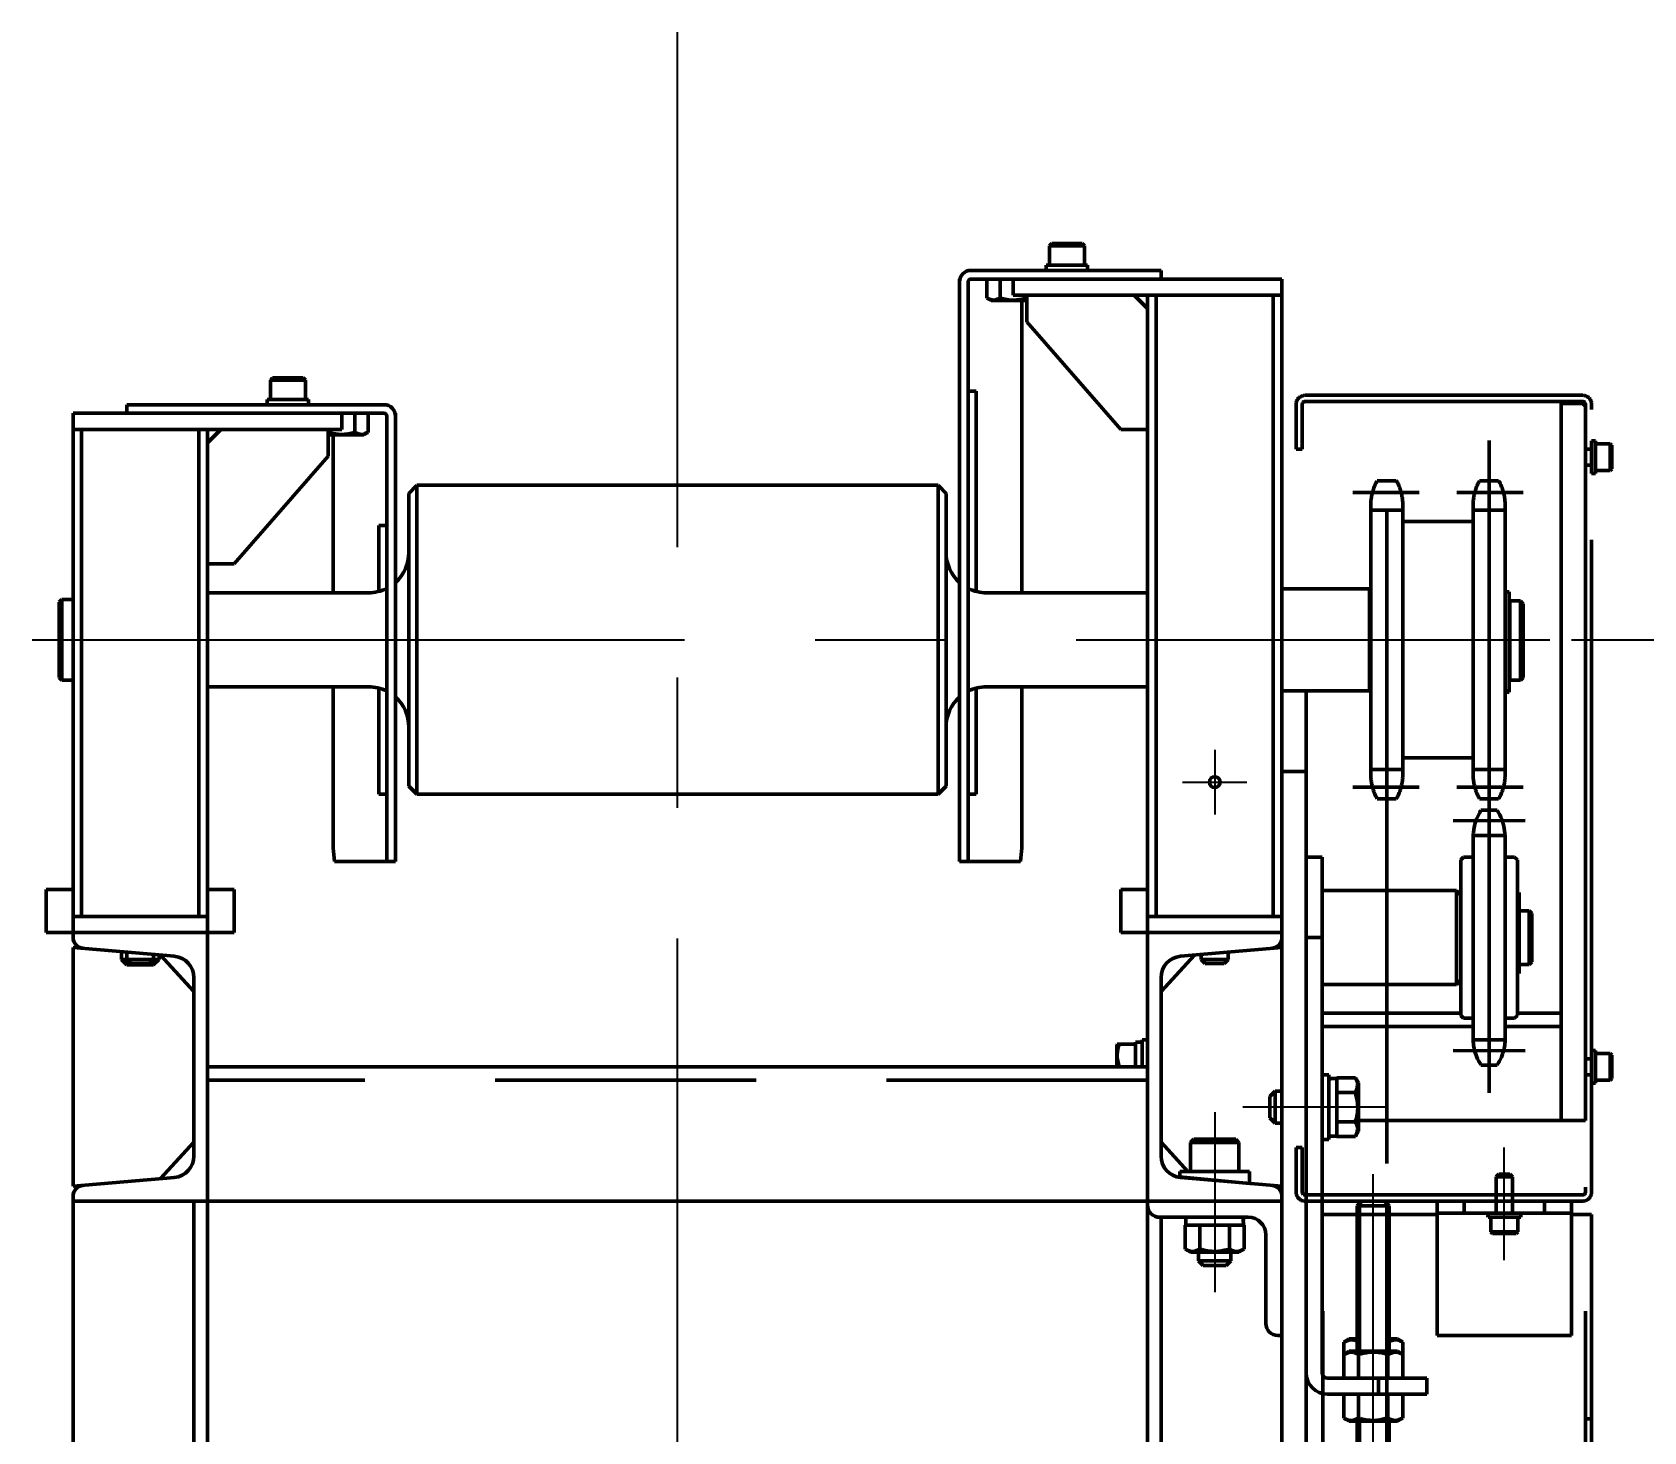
# Model space of a CAD drawing. Header units: millimetres. Extents: x -993 to 13147, y -7260 to 4342.
# Drawn here: x 2562 to 3161, y -6122 to -5601 of the extents above; entities that cross this region are included whole.
import ezdxf

# ---------------------------------------------------------------- set-up
doc = ezdxf.new("R2010")
doc.units = ezdxf.units.MM
doc.header["$LTSCALE"] = 7.649257
for name, pattern in [('CENTER', [50.8, 31.75, -6.35, 6.35, -6.35]), ('DASHED', [19.05, 12.7, -6.35]), ('PHANTOM', [63.5, 31.75, -6.35, 6.35, -6.35, 6.35, -6.35])]:
    doc.linetypes.add(name, pattern=pattern)
for name, color, linetype in [('NoLayerName_001', 7, 'Continuous'), ('NoLayerName_002', 7, 'Continuous'), ('NoLayerName_003', 7, 'Continuous')]:
    doc.layers.add(name, color=color, linetype=linetype)
doc.styles.get("Standard").update_dxf_attribs({"font": 'txt', "bigfont": 'extfont2'})
doc.dimstyles.get("Standard").update_dxf_attribs({"dimtxt": 2.5, "dimasz": 2.5, "dimexe": 1.25, "dimexo": 0.625, "dimtad": 1, "dimzin": 0, "dimdsep": 46, "dimtxsty": 'Standard', "dimcen": 2.5, "dimadec": 0, "dimazin": 0, "dimtfac": 0.75, "dimtmove": 0, "dimatfit": 3, "dimfxl": 1, "dimarcsym": 0})

# ---------------------------------------------------------------- blocks, each defined once
blk = doc.blocks.new('_OPEN30')
at = {"color": 0, "linetype": 'ByBlock', "lineweight": -2}
for p, q in [((-1, 0.267949), (0, 0)), ((0, 0), (-1, -0.267949)), ((0, 0), (-1, 0))]:
    blk.add_line(p, q, dxfattribs=at)
blk = doc.blocks.new('*D1582')
at = {"layer": 'Defpoints', "color": 0}
for p in [(3126.55, -5827.3), (3097.75, -6342.3), (3608.35, -6342.3)]:
    blk.add_point(p, dxfattribs=at)
at = {"layer": 'NoLayerName_001', "color": 0, "linetype": 'Continuous', "lineweight": 25}
for p, q in [((3134.55, -5827.3), (3616.35, -5827.3)), ((3608.35, -5851.3), (3608.35, -6318.3)), ((3105.75, -6342.3), (3616.35, -6342.3))]:
    blk.add_line(p, q, dxfattribs=at)
at = {"layer": 'NoLayerName_001', "color": 0, "lineweight": 25, "xscale": 24, "yscale": 24, "zscale": 24}
for p, rotation in [((3608.35, -5827.3), 90), ((3608.35, -6342.3), 270)]:
    blk.add_blockref('_OPEN30', p, dxfattribs=dict(at, rotation=rotation))
at = {"layer": 'NoLayerName_001', "color": 2, "lineweight": 50, "insert": (3576.35, -6084.8), "char_height": 48, "attachment_point": 5, "rotation": 90}
blk.add_mtext('\\W0.8000;\\T0.8750;515', dxfattribs=at)
blk = doc.blocks.new('*D1583')
at = {"layer": 'Defpoints', "color": 0}
for p in [(3126.55, -5827.3), (3235.52, -6869.8), (3707.85, -6869.8)]:
    blk.add_point(p, dxfattribs=at)
at = {"layer": 'NoLayerName_001', "color": 0, "linetype": 'Continuous', "lineweight": 25}
for p, q in [((3134.55, -5827.3), (3715.85, -5827.3)), ((3707.85, -5851.3), (3707.85, -6845.8)), ((3243.52, -6869.8), (3715.85, -6869.8))]:
    blk.add_line(p, q, dxfattribs=at)
at = {"layer": 'NoLayerName_001', "color": 0, "lineweight": 25, "xscale": 24, "yscale": 24, "zscale": 24}
for p, rotation in [((3707.85, -5827.3), 90), ((3707.85, -6869.8), 270)]:
    blk.add_blockref('_OPEN30', p, dxfattribs=dict(at, rotation=rotation))
at = {"layer": 'NoLayerName_001', "color": 2, "lineweight": 50, "insert": (3675.85, -6348.55), "char_height": 48, "attachment_point": 5, "rotation": 90}
blk.add_mtext('\\W0.8000;\\T0.8750;1042.5', dxfattribs=at)
blk = doc.blocks.new('JZB_0964')
at = {"layer": 'NoLayerName_001', "color": 7, "linetype": 'Continuous', "lineweight": 50}
for p, q in [((0, 166.8), (0, 170)), ((0, 170), (95.8, 170)), ((66.04, 166.8), (66.06, 166.8)), ((95.8, 166.8), (80, 166.8)), ((96.78, 125), (96.78, 165.98)), ((96.8, 0), (96.8, 165.8)), ((99.97, 166.8), (99.88, 166.8)), ((99.97, 166.32), (99.97, 166.8)), ((100, 165.8), (100, 0)), ((76.82, 100), (76.82, 158.8)), ((96.8, 125), (93.8, 125)), ((93.8, 125), (93.8, 100.49)), ((76.82, 5), (76.82, 65)), ((93.8, 64.51), (93.8, 25)), ((93.8, 25), (96.8, 25)), ((96.78, 0), (96.78, 25)), ((76.82, 5), (77.31, 0)), ((100, 0), (77.31, 0))]:
    blk.add_line(p, q, dxfattribs=at)
for radius in [4.2, 1]:
    blk.add_arc((95.8, 165.8), radius, 0, 90, dxfattribs=at)
at = {"layer": 'NoLayerName_003', "color": 7, "linetype": 'Continuous', "lineweight": 50}
for p, q in [((84.91, 166.8), (84.91, 159.7)), ((89.81, 166.8), (89.81, 159.7)), ((75, 158.8), (88.25, 158.8)), ((75.09, 160.8), (75.09, 159.7)), ((88.25, 158.8), (89.81, 159.7))]:
    blk.add_line(p, q, dxfattribs=at)
for points, start_tangent, end_tangent in [([(75.09, 159.7), (78.65, 159.01), (83.65, 159.38), (84.91, 159.7)], (0.981316, -0.192403), (0.968015, 0.250892)), ([(84.91, 159.7), (87.54, 158.95), (89.81, 159.7)], (0.961124, -0.276119), (0.949268, 0.314467))]:
    blk.add_spline(points, degree=3, dxfattribs=dict(at, start_tangent=start_tangent, end_tangent=end_tangent))
blk = doc.blocks.new('JZB_0965')
at = {"layer": 'NoLayerName_001', "color": 7, "linetype": 'Continuous', "lineweight": 50}
for p, q in [((12.19, 1.5), (0, 1.5)), ((0.09, 0), (12.19, 0)), ((12.19, 0), (12.19, 1.5))]:
    blk.add_line(p, q, dxfattribs=at)
for centre, start_param, end_param in [((6.09, 2.29), 4.775414, 4.896343), ((6.09, -0.79), 4.589126, 4.649364)]:
    blk.add_ellipse(centre, major_axis=(0, -12.51), ratio=0.487733, start_param=start_param, end_param=end_param, dxfattribs=at)
blk = doc.blocks.new('JZB_0966')
at = {"layer": 'NoLayerName_001', "color": 7, "linetype": 'Continuous', "lineweight": 50}
for p, q in [((3, 22), (2, 21)), ((2, 21), (2, 7.5)), ((2, 21), (8, 21)), ((7, 22), (3, 22)), ((8, 21), (7, 22)), ((8, 7.5), (8, 21)), ((0, 6), (0, 0.6)), ((10, 0.6), (10, 6)), ((0, 0.6), (10, 0.6)), ((0, 0.6), (0.6, 0)), ((0.6, 0), (9.4, 0)), ((9.4, 0), (10, 0.6))]:
    blk.add_line(p, q, dxfattribs=at)
blk = doc.blocks.new('JZB_0967')
at = {"layer": 'NoLayerName_001', "color": 7, "linetype": 'Continuous', "lineweight": 50}
for p, q in [((50, 350), (59, 350)), ((59, 14), (59, 350)), ((59, 320), (50, 320)), ((50, 258.13), (50, 161.87)), ((0, 158.5), (0, 160)), ((50, 160), (50, 14)), ((37.5, 154), (4.5, 154)), ((44, 114.5), (44, 147.5)), ((50, 110), (48.5, 110)), ((64, 9), (104, 9)), ((86, 0), (86, 9)), ((104, 9), (104, 0)), ((64, 0), (104, 0))]:
    blk.add_line(p, q, dxfattribs=at)
for centre, radius, start, end in [((4.5, 158.5), 4.5, 180, 270), ((37.5, 147.5), 6.5, 0, 90), ((48.5, 114.5), 4.5, 180, 270), ((64, 14), 14, 180, 270), ((64, 14), 5, 180, 270)]:
    blk.add_arc(centre, radius, start, end, dxfattribs=at)
blk = doc.blocks.new('JZB_0968')
at = {"layer": 'NoLayerName_001', "color": 7, "linetype": 'Continuous', "lineweight": 50}
for p, q in [((0, 767.5), (0, 783.5)), ((10, 783.5), (0, 783.5)), ((70, 783.5), (60, 783.5)), ((70, 767.5), (70, 783.5)), ((400, 767.5), (400, 783.5)), ((410, 783.5), (400, 783.5)), ((70, 767.5), (0, 767.5)), ((10, 767.5), (10, 765.63)), ((10, 673.03), (10, 761.97)), ((10, 761.97), (47.7, 758.67)), ((60, 448), (60, 767.5)), ((460, 767.5), (400, 767.5)), ((410, 767.5), (410, 667.5)), ((422.3, 758.67), (460, 761.97)), ((460, 765.63), (460, 767.5)), ((55, 745.53), (42.55, 759.12)), ((427.45, 759.12), (415, 745.53)), ((55, 750.7), (55, 684.3)), ((415, 684.3), (415, 750.7)), ((410, 717.5), (60, 717.5)), ((42.55, 675.88), (55, 689.47)), ((415, 689.47), (424.98, 678.58)), ((47.7, 676.33), (10, 673.03)), ((460, 673.03), (422.3, 676.33)), ((427.27, 676.07), (427.45, 675.88)), ((10, 669.37), (10, 448)), ((10, 667.5), (460, 667.5)), ((410, 666), (410, 417.5)), ((460, 667.5), (460, 669.37)), ((460, 521.5), (460, 405.92)), ((10, 275), (10, 0)), ((60, 275), (60, 0)), ((260, 150), (60, 150)), ((410, 150), (310, 150)), ((260, 100), (60, 100)), ((410, 100), (310, 100)), ((60, 12), (10, 12))]:
    blk.add_line(p, q, dxfattribs=at)
at = {"layer": 'NoLayerName_001', "color": 3, "linetype": 'DASHED', "lineweight": 50}
for p, q in [((410, 712.5), (60, 712.5)), ((55, 667.5), (55, 448)), ((415, 661.5), (415, 416.63)), ((55, 275), (55, 12)), ((260, 145), (60, 145)), ((410, 145), (310, 145))]:
    blk.add_line(p, q, dxfattribs=at)
at = {"layer": 'NoLayerName_001', "color": 7, "linetype": 'Continuous', "lineweight": 50}
for centre, radius, start, end in [((14, 765.63), 4, 180, 265), ((456, 765.63), 4, 275, 0), ((47, 750.7), 8, 0, 85), ((423, 750.7), 8, 95, 180), ((47, 684.3), 8, 275, 0), ((423, 684.3), 8, 180, 265), ((14, 669.37), 4, 95, 180), ((456, 669.37), 4, 0, 85)]:
    blk.add_arc(centre, radius, start, end, dxfattribs=at)
blk = doc.blocks.new('JZB_0969')
at = {"layer": 'NoLayerName_001', "color": 7, "linetype": 'Continuous', "lineweight": 50}
for p, q in [((3, 0), (3, 21.47)), ((0, 0), (3, 0))]:
    blk.add_line(p, q, dxfattribs=at)
for centre, start_param, end_param in [((4.58, 10.75), 1.642337, 1.779908), ((-1.58, 10.75), 1.430805, 1.499256)]:
    blk.add_ellipse(centre, major_axis=(22.04, 0), ratio=0.487733, start_param=start_param, end_param=end_param, dxfattribs=at)
blk = doc.blocks.new('JZB_0970')
at = {"layer": 'NoLayerName_001', "color": 7, "linetype": 'Continuous', "lineweight": 50}
for p, q in [((26, 4.5), (0, 4.5)), ((0, 4.5), (0, 2.5)), ((0, 2.5), (26, 0)), ((26, 0), (26, 4.5))]:
    blk.add_line(p, q, dxfattribs=at)
blk = doc.blocks.new('JZB_0971')
at = {"layer": 'NoLayerName_001', "color": 7, "linetype": 'Continuous', "lineweight": 50}
for p, q in [((0, 3), (0, 0)), ((0, 0), (21.47, 0))]:
    blk.add_line(p, q, dxfattribs=at)
for centre, start_param, end_param in [((10.75, -1.58), 1.642337, 1.779908), ((10.75, 4.58), 1.430805, 1.499256)]:
    blk.add_ellipse(centre, major_axis=(0, -22.04), ratio=0.487733, start_param=start_param, end_param=end_param, dxfattribs=at)
blk = doc.blocks.new('JZB_0972')
at = {"layer": 'NoLayerName_001', "color": 7, "linetype": 'Continuous', "lineweight": 50}
for p, q in [((1.2, 47), (0, 45.8)), ((0, 45.8), (0, 35)), ((18, 45.8), (0, 45.8)), ((16.8, 47), (1.2, 47)), ((18, 45.8), (16.8, 47)), ((18, 35), (18, 45.8)), ((3, 32.33), (3, 32.16)), ((15, 31.11), (15, 31.17)), ((3, 4.92), (3, 1.75)), ((3, 1.75), (4.75, 0)), ((15, 1.75), (3, 1.75)), ((4.75, 0), (13.25, 0)), ((13.25, 0), (15, 1.75)), ((15, 1.75), (15, 4.92))]:
    blk.add_line(p, q, dxfattribs=at)
blk = doc.blocks.new('JZB_0973')
at = {"layer": 'NoLayerName_001', "color": 7, "linetype": 'Continuous', "lineweight": 50}
for p, q in [((1.97, 10), (0, 8.86)), ((0, 0), (0, 8.86)), ((19.97, 10), (1.97, 10)), ((5.48, 0), (5.48, 8.86)), ((16.45, 0), (16.45, 8.86)), ((21.94, 8.86), (19.97, 10)), ((21.94, 0), (21.94, 8.86))]:
    blk.add_line(p, q, dxfattribs=at)
for points, start_tangent, end_tangent in [([(5.48, 8.86), (4.05, 9.51), (2.55, 9.71), (0, 8.86)], (-0.912262, 0.409607), (-0.949268, -0.314468)), ([(16.45, 8.86), (15.04, 9.23), (9.45, 9.64), (5.48, 8.86)], (-0.968088, 0.250611), (-0.98126, -0.192686)), ([(21.94, 8.86), (20.5, 9.51), (19, 9.71), (16.45, 8.86)], (-0.912262, 0.409607), (-0.949268, -0.314468))]:
    blk.add_spline(points, degree=3, dxfattribs=dict(at, start_tangent=start_tangent, end_tangent=end_tangent))
blk = doc.blocks.new('JZB_0974')
at = {"layer": 'NoLayerName_001', "color": 7, "linetype": 'Continuous', "lineweight": 50}
for p, q in [((0, 10), (0, 1.14)), ((5.48, 10), (5.48, 1.14)), ((16.45, 10), (16.45, 1.14)), ((21.94, 10), (21.94, 1.14)), ((0, 1.14), (1.97, 0)), ((1.97, 0), (19.97, 0)), ((19.97, 0), (21.94, 1.14))]:
    blk.add_line(p, q, dxfattribs=at)
for points, start_tangent, end_tangent in [([(0, 1.14), (1.44, 0.49), (2.94, 0.29), (5.48, 1.14)], (0.912262, -0.409607), (0.949268, 0.314468)), ([(5.48, 1.14), (6.9, 0.77), (12.49, 0.36), (16.45, 1.14)], (0.968088, -0.250611), (0.98126, 0.192686)), ([(16.45, 1.14), (17.89, 0.49), (19.39, 0.29), (21.94, 1.14)], (0.912262, -0.409607), (0.949268, 0.314468))]:
    blk.add_spline(points, degree=3, dxfattribs=dict(at, start_tangent=start_tangent, end_tangent=end_tangent))
blk = doc.blocks.new('JZB_0975')
at = {"layer": 'NoLayerName_001', "color": 7, "linetype": 'Continuous', "lineweight": 50}
for p, q in [((0, 10), (0.22, 10)), ((0, 10), (0, 1.14)), ((5.48, 10), (5.48, 1.14)), ((16.45, 10), (16.45, 1.14)), ((21.69, 10), (21.94, 10)), ((21.94, 10), (21.94, 1.14)), ((0, 1.14), (1.97, 0)), ((1.97, 0), (19.97, 0)), ((19.97, 0), (21.94, 1.14))]:
    blk.add_line(p, q, dxfattribs=at)
for points, start_tangent, end_tangent in [([(0, 1.14), (1.44, 0.49), (2.94, 0.29), (5.48, 1.14)], (0.912262, -0.409607), (0.949268, 0.314468)), ([(5.48, 1.14), (6.9, 0.77), (12.49, 0.36), (16.45, 1.14)], (0.968088, -0.250611), (0.98126, 0.192686)), ([(16.45, 1.14), (17.89, 0.49), (19.39, 0.29), (21.94, 1.14)], (0.912262, -0.409607), (0.949268, 0.314468))]:
    blk.add_spline(points, degree=3, dxfattribs=dict(at, start_tangent=start_tangent, end_tangent=end_tangent))
blk = doc.blocks.new('JZB_0976')
at = {"layer": 'NoLayerName_001', "color": 7, "linetype": 'Continuous', "lineweight": 50}
for p, q in [((2.5, 24), (0, 24)), ((2.5, 0), (2.5, 24)), ((0, 0), (2.5, 0))]:
    blk.add_line(p, q, dxfattribs=at)
blk = doc.blocks.new('JZB_0977')
at = {"layer": 'NoLayerName_001', "color": 7, "linetype": 'Continuous', "lineweight": 50}
for p, q in [((25, 21.69), (25, 21.94)), ((25, 21.94), (31.86, 21.94)), ((33, 19.97), (31.86, 21.94)), ((33, 1.97), (33, 19.97)), ((2, 16.97), (0, 14.97)), ((0, 14.97), (0, 6.97)), ((2, 4.97), (2, 16.97)), ((4.5, 16.97), (2, 16.97)), ((25, 16.45), (31.86, 16.45)), ((0, 6.97), (2, 4.97)), ((2, 4.97), (4.5, 4.97)), ((25, 5.48), (31.86, 5.48)), ((25, 0), (25, 0.22)), ((25, 0), (31.86, 0)), ((31.86, 0), (33, 1.97))]:
    blk.add_line(p, q, dxfattribs=at)
for points, start_tangent, end_tangent in [([(31.86, 21.94), (32.51, 20.5), (32.71, 19), (31.86, 16.45)], (0.409607, -0.912262), (-0.314468, -0.949268)), ([(31.86, 16.45), (32.64, 12.49), (32.23, 6.9), (31.86, 5.48)], (0.192686, -0.98126), (-0.250611, -0.968088)), ([(31.86, 5.48), (32.51, 4.05), (32.71, 2.55), (31.86, 0)], (0.409607, -0.912262), (-0.314468, -0.949268))]:
    blk.add_spline(points, degree=3, dxfattribs=dict(at, start_tangent=start_tangent, end_tangent=end_tangent))
blk = doc.blocks.new('JZB_0979')
at = {"layer": 'NoLayerName_001', "color": 7, "linetype": 'Continuous', "lineweight": 50}
for p, q in [((1.5, 37.02), (0, 37.02)), ((1.5, 37.02), (1.5, 0)), ((1.5, 0.17), (0, 0.17)), ((1.5, 0.13), (0, 0.13)), ((0, 0), (1.5, 0))]:
    blk.add_line(p, q, dxfattribs=at)
blk = doc.blocks.new('JZB_0980')
at = {"layer": 'NoLayerName_002', "color": 7, "linetype": 'Continuous', "lineweight": 50}
for p, q in [((32.6, 38), (0, 38)), ((32.6, 0), (32.6, 38)), ((33.1, 37.5), (32.6, 38)), ((9, 0), (32.6, 0)), ((32.6, 0), (33.1, 0.5))]:
    blk.add_line(p, q, dxfattribs=at)
blk = doc.blocks.new('JZB_0981')
at = {"layer": 'NoLayerName_001', "color": 7, "linetype": 'Continuous', "lineweight": 50}
for p, q in [((0.7, 25.59), (0, 25.59)), ((0.7, 0), (0.7, 25.59)), ((0, 0), (0.7, 0))]:
    blk.add_line(p, q, dxfattribs=at)
blk = doc.blocks.new('JZB_0982')
at = {"layer": 'NoLayerName_001', "color": 7, "linetype": 'Continuous', "lineweight": 50}
for p, q in [((0, 243.3), (100, 243.3)), ((0, 237.3), (0, 243.3)), ((100, 243.3), (100, 0)), ((100, 237.3), (0, 237.3)), ((5, 227.3), (5, 237.3)), ((45, 237.3), (50, 232.3)), ((50, 0), (50, 237.3)), ((53.2, 6), (53.2, 237.3)), ((96.8, 237.3), (96.8, 6)), ((5, 227.3), (40, 187.3)), ((50, 187.3), (40, 187.3)), ((50, 6), (100, 6))]:
    blk.add_line(p, q, dxfattribs=at)
blk = doc.blocks.new('JZB_0983')
at = {"layer": 'NoLayerName_001', "color": 7, "linetype": 'Continuous', "lineweight": 50}
for p, q in [((0, 200), (6, 200)), ((6, 8), (6, 200)), ((56, 187.5), (6, 187.5)), ((56, 152.5), (56, 187.5)), ((57.65, 185.85), (56, 187.5)), ((83, 180), (79.35, 180)), ((83, 160), (83, 180)), ((84, 179), (83, 180)), ((84, 179), (84, 161)), ((6, 170), (0, 170)), ((79.35, 160), (83, 160)), ((83, 160), (84, 161)), ((6, 152.5), (56, 152.5)), ((56, 152.5), (57.65, 154.15)), ((8, 6), (45, 6)), ((27, 0), (27, 6)), ((45, 6), (45, 0)), ((45, 0), (8, 0))]:
    blk.add_line(p, q, dxfattribs=at)
for radius in [8, 2]:
    blk.add_arc((8, 8), radius, 180, 270, dxfattribs=at)
blk = doc.blocks.new('JZB_0984')
at = {"layer": 'NoLayerName_001', "color": 7, "linetype": 'Continuous', "lineweight": 50}
for p, q in [((0, 3.34), (0, 1.5)), ((10, 1.5), (0, 1.5)), ((0, 1.5), (1.5, 0)), ((1.5, 0), (8.5, 0)), ((8.5, 0), (10, 1.5)), ((10, 1.5), (10, 4.22))]:
    blk.add_line(p, q, dxfattribs=at)
blk = doc.blocks.new('JZB_0985')
at = {"layer": 'NoLayerName_001', "color": 7, "linetype": 'Continuous', "lineweight": 50}
for p in [(0, 0), (1.5, 0.01)]:
    blk.add_line(p, (1.5, 0), dxfattribs=at)
blk = doc.blocks.new('JZB_0986')
at = {"layer": 'NoLayerName_001', "color": 7, "linetype": 'Continuous', "lineweight": 50}
for p, q in [((0.7, 4.59), (0, 4.59)), ((0.7, 0), (0.7, 4.59))]:
    blk.add_line(p, q, dxfattribs=at)
blk = doc.blocks.new('JZB_0987')
at = {"layer": 'NoLayerName_001', "color": 7, "linetype": 'Continuous', "lineweight": 50}
for p, q in [((0, 12.1), (0, 0)), ((1.5, 0), (1.5, 12.19)), ((0, 0), (1.5, 0))]:
    blk.add_line(p, q, dxfattribs=at)
for centre, start_param, end_param in [((-0.79, 6.1), 1.447534, 1.507771), ((2.29, 6.1), 1.633822, 1.75475)]:
    blk.add_ellipse(centre, major_axis=(12.51, 0), ratio=0.487733, start_param=start_param, end_param=end_param, dxfattribs=at)
blk = doc.blocks.new('JZB_0988')
at = {"layer": 'NoLayerName_001', "color": 7, "linetype": 'Continuous', "lineweight": 50}
for p in [(1.5, 0.27), (0, 0)]:
    blk.add_line(p, (1.5, 0), dxfattribs=at)
blk = doc.blocks.new('JZB_0989')
at = {"layer": 'NoLayerName_001', "color": 7, "linetype": 'Continuous', "lineweight": 50}
for p, q in [((2.3, 8), (0, 8)), ((9.2, 10), (3.8, 10)), ((9.2, 0), (9.2, 10)), ((9.8, 9.4), (9.2, 10)), ((9.8, 0.6), (9.8, 9.4)), ((0, 2), (2.3, 2)), ((3.8, 0), (9.2, 0)), ((9.2, 0), (9.8, 0.6))]:
    blk.add_line(p, q, dxfattribs=at)
blk = doc.blocks.new('JZB_1031')
at = {"layer": 'NoLayerName_001', "color": 7, "linetype": 'Continuous', "lineweight": 50}
for p, q in [((0, 193.3), (100, 193.3)), ((0, 0), (0, 193.3)), ((100, 193.3), (100, 187.3)), ((100, 187.3), (0, 187.3)), ((3.2, 6), (3.2, 187.3)), ((46.8, 187.3), (46.8, 6)), ((50, 182.3), (55, 187.3)), ((50, 187.3), (50, 0)), ((95, 187.3), (95, 177.3)), ((60, 137.3), (95, 177.3)), ((60, 137.3), (50, 137.3)), ((0, 6), (50, 6))]:
    blk.add_line(p, q, dxfattribs=at)
blk = doc.blocks.new('JZB_1032')
at = {"layer": 'NoLayerName_001', "color": 7, "linetype": 'Continuous', "lineweight": 50}
for p, q in [((0.8, 8), (0, 7.2)), ((0, 7.2), (0, 0)), ((13, 7.2), (0, 7.2)), ((12.2, 8), (0.8, 8)), ((13, 7.2), (12.2, 8)), ((13, 0), (13, 7.2))]:
    blk.add_line(p, q, dxfattribs=at)
blk = doc.blocks.new('JZB_1033')
at = {"layer": 'NoLayerName_001', "color": 7, "linetype": 'Continuous', "lineweight": 50}
for p, q in [((0, 2), (0, 0)), ((15.38, 2), (0, 2))]:
    blk.add_line(p, q, dxfattribs=at)
for centre, start_param, end_param in [((7.7, -1.05), 4.778966, 4.906824), ((7.7, 3.05), 4.582151, 4.645812)]:
    blk.add_ellipse(centre, major_axis=(0, 15.79), ratio=0.487733, start_param=start_param, end_param=end_param, dxfattribs=at)
blk = doc.blocks.new('JZB_1034')
at = {"layer": 'NoLayerName_001', "color": 7, "linetype": 'Continuous', "lineweight": 50}
for p, q in [((0, 4.89), (0, 2)), ((2, 2), (0, 2)), ((0, 2), (2, 0)), ((2, 0), (12, 0)), ((14, 2), (12, 2)), ((12, 0), (14, 2)), ((14, 2), (14, 3.67))]:
    blk.add_line(p, q, dxfattribs=at)
blk = doc.blocks.new('JZB_1035')
at = {"layer": 'NoLayerName_001', "color": 7, "linetype": 'Continuous', "lineweight": 50}
for p, q in [((0, 4.22), (0, 1.5)), ((10, 1.5), (0, 1.5)), ((0, 1.5), (1.5, 0)), ((1.5, 0), (8.5, 0)), ((8.5, 0), (10, 1.5)), ((10, 1.5), (10, 3.34))]:
    blk.add_line(p, q, dxfattribs=at)
blk = doc.blocks.new('JZB_1036')
at = {"layer": 'NoLayerName_001', "color": 7, "linetype": 'Continuous', "lineweight": 50}
for p, q in [((89, 267), (89, 0)), ((89, 267), (97, 267)), ((98, 266), (97, 267)), ((98, 0), (98, 266)), ((0, 40), (51.65, 40)), ((72.65, 40), (89, 40)), ((0, 35), (56.3, 35)), ((68, 35), (89, 35)), ((13.5, 0), (98, 0))]:
    blk.add_line(p, q, dxfattribs=at)
blk = doc.blocks.new('JZB_1037')
at = {"layer": 'NoLayerName_001', "color": 7, "linetype": 'Continuous', "lineweight": 50}
for p, q in [((0.03, 216.32), (0.03, 216.8)), ((0.03, 216.8), (0.12, 216.8)), ((3.22, 175), (3.22, 215.98)), ((4.2, 220), (75, 220)), ((20, 216.8), (4.2, 216.8)), ((75, 220), (75, 216.8)), ((0, 0), (0, 215.8)), ((3.2, 215.8), (3.2, 0)), ((23.18, 100), (23.18, 208.8)), ((6.2, 175), (3.2, 175)), ((6.2, 100.49), (6.2, 175)), ((6.2, 25), (6.2, 64.51)), ((23.18, 5), (23.18, 65)), ((6.2, 25), (3.2, 25)), ((3.22, 0), (3.22, 25)), ((22.69, 0), (0, 0)), ((22.69, 0), (23.18, 5))]:
    blk.add_line(p, q, dxfattribs=at)
for radius in [4.2, 1]:
    blk.add_arc((4.2, 215.8), radius, 90, 180, dxfattribs=at)
at = {"layer": 'NoLayerName_003', "color": 7, "linetype": 'Continuous', "lineweight": 50}
for p, q in [((10.19, 216.8), (10.19, 209.7)), ((15.09, 216.8), (15.09, 209.7)), ((24.91, 210.8), (24.91, 209.7)), ((10.19, 209.7), (11.75, 208.8)), ((11.75, 208.8), (25, 208.8))]:
    blk.add_line(p, q, dxfattribs=at)
for points, start_tangent, end_tangent in [([(10.19, 209.7), (12.81, 208.95), (15.09, 209.7)], (0.961124, -0.276119), (0.949268, 0.314467)), ([(15.09, 209.7), (16.35, 209.38), (21.35, 209.01), (24.91, 209.7)], (0.968015, -0.250892), (0.981316, 0.192403))]:
    blk.add_spline(points, degree=3, dxfattribs=dict(at, start_tangent=start_tangent, end_tangent=end_tangent))
blk = doc.blocks.new('JZB_1038')
at = {"layer": 'NoLayerName_001', "color": 7, "linetype": 'Continuous', "lineweight": 50}
for p, q in [((0, 12.1), (0, 0)), ((1.5, 0), (1.5, 12.19)), ((0, 0), (1.5, 0))]:
    blk.add_line(p, q, dxfattribs=at)
for centre, start_param, end_param in [((-0.79, 6.1), 1.447534, 1.507771), ((2.29, 6.1), 1.633822, 1.75475)]:
    blk.add_ellipse(centre, major_axis=(12.51, 0), ratio=0.487733, start_param=start_param, end_param=end_param, dxfattribs=at)
blk = doc.blocks.new('JZB_1039')
at = {"layer": 'NoLayerName_001', "color": 7, "linetype": 'Continuous', "lineweight": 50}
for p, q in [((1.97, 5.73), (0, 4.59)), ((0, 0), (0, 4.59)), ((4.97, 5.73), (1.97, 5.73)), ((19.97, 5.73), (16.97, 5.73)), ((21.94, 4.59), (19.97, 5.73)), ((21.94, 0), (21.94, 4.59))]:
    blk.add_line(p, q, dxfattribs=at)
for points, start_tangent, end_tangent in [([(4.97, 4.86), (4.05, 5.23), (2.55, 5.43), (0, 4.59)], (-0.92798, 0.372629), (-0.949268, -0.314468)), ([(21.94, 4.59), (20.5, 5.23), (19, 5.43), (16.96, 4.86)], (-0.912262, 0.409607), (-0.962726, -0.270479))]:
    blk.add_spline(points, degree=3, dxfattribs=dict(at, start_tangent=start_tangent, end_tangent=end_tangent))
blk = doc.blocks.new('JZB_1040')
at = {"layer": 'NoLayerName_001', "color": 7, "linetype": 'Continuous', "lineweight": 50}
for p, q in [((2.3, 8), (0, 8)), ((9.2, 10), (3.8, 10)), ((9.2, 0), (9.2, 10)), ((9.8, 9.4), (9.2, 10)), ((9.8, 0.6), (9.8, 9.4)), ((0, 2), (2.3, 2)), ((3.8, 0), (9.2, 0)), ((9.2, 0), (9.8, 0.6))]:
    blk.add_line(p, q, dxfattribs=at)
blk = doc.blocks.new('JZB_1041')
at = {"layer": 'NoLayerName_001', "color": 7, "linetype": 'Continuous', "lineweight": 50}
for p, q in [((0, 9.2), (0, 8.5)), ((2.5, 9.2), (0, 9.2)), ((0, 7.3), (0, 0))]:
    blk.add_line(p, q, dxfattribs=at)
blk = doc.blocks.new('JZB_1042')
at = {"layer": 'NoLayerName_001', "color": 7, "linetype": 'Continuous', "lineweight": 50}
for p, q in [((0, 10), (0, 0)), ((2, 10), (0, 10))]:
    blk.add_line(p, q, dxfattribs=at)
blk = doc.blocks.new('JZB_1043')
at = {"layer": 'NoLayerName_001', "color": 7, "linetype": 'Continuous', "lineweight": 50}
for p, q in [((0.14, 8.5), (0, 8.25)), ((0, 0), (0, 8.25)), ((7, 8.5), (0.14, 8.5)), ((7, 8.5), (7, 7.3))]:
    blk.add_line(p, q, dxfattribs=at)
at = {"layer": 'NoLayerName_001', "color": 7, "linetype": 'Continuous', "lineweight": 50, "start_tangent": (-0.16363, 0.986522), "end_tangent": (0.187856, 0.982197)}
blk.add_spline([(0.9, 0), (0.15, 4.55), (0.9, 8.5)], degree=3, dxfattribs=at)
blk = doc.blocks.new('JZB_1044')
at = {"layer": 'NoLayerName_001', "color": 7, "linetype": 'Continuous', "lineweight": 50}
for p, q in [((0.8, 8), (0, 7.2)), ((0, 7.2), (0, 0)), ((13, 7.2), (0, 7.2)), ((12.2, 8), (0.8, 8)), ((13, 7.2), (12.2, 8)), ((13, 0), (13, 7.2))]:
    blk.add_line(p, q, dxfattribs=at)
blk = doc.blocks.new('JZB_1045')
at = {"layer": 'NoLayerName_001', "color": 7, "linetype": 'Continuous', "lineweight": 50}
for p, q in [((0, 2), (0, 0)), ((15.38, 2), (0, 2))]:
    blk.add_line(p, q, dxfattribs=at)
for centre, start_param, end_param in [((7.7, -1.05), 4.778966, 4.906824), ((7.7, 3.05), 4.582151, 4.645812)]:
    blk.add_ellipse(centre, major_axis=(0, 15.79), ratio=0.487733, start_param=start_param, end_param=end_param, dxfattribs=at)
blk = doc.blocks.new('JZB_1046')
at = {"layer": 'NoLayerName_001', "color": 4, "linetype": 'CENTER', "lineweight": 25}
blk.add_line((10.39, 0), (10.39, 187.5), dxfattribs=at)
at = {"layer": 'NoLayerName_001', "color": 7, "linetype": 'Continuous', "lineweight": 50}
for p, q in [((6.14, 177.5), (4.39, 175.75)), ((4.39, 175.75), (16.39, 175.75)), ((4.39, 175.75), (4.39, 121.6)), ((14.64, 177.5), (6.14, 177.5)), ((16.39, 175.75), (14.64, 177.5)), ((16.39, 121.6), (16.39, 175.75)), ((4.39, 95.6), (4.39, 36.5)), ((16.39, 36.5), (16.39, 95.6)), ((0, 10.8), (0, 17.5)), ((5.2, 10.8), (5.2, 17.5)), ((15.59, 10.8), (15.59, 17.5)), ((20.78, 10.8), (20.78, 17.5)), ((0, 10.8), (1.39, 10)), ((1.39, 10), (19.39, 10)), ((5.2, 10.8), (2.6, 10)), ((20.78, 10.8), (18.19, 10)), ((19.39, 10), (20.78, 10.8))]:
    blk.add_line(p, q, dxfattribs=at)
at = {"layer": 'NoLayerName_001', "color": 3, "linetype": 'Continuous', "lineweight": 50}
for p, q in [((5.27, 175.75), (5.27, 121.6)), ((15.52, 121.6), (15.52, 175.75)), ((5.27, 95.6), (5.27, 36.5)), ((15.52, 36.5), (15.52, 95.6))]:
    blk.add_line(p, q, dxfattribs=at)
at = {"layer": 'NoLayerName_001', "color": 7, "linetype": 'Continuous', "lineweight": 50}
for points, start_tangent, end_tangent in [([(2.6, 10), (2.41, 10), (0, 10.8)], (-0.999719, 0.023687), (-0.949268, 0.314468)), ([(10.39, 10), (8.98, 10.06), (5.2, 10.8)], (-0.998985, 0.045034), (-0.981386, 0.192044)), ([(15.59, 10.8), (14.28, 10.46), (10.39, 10)], (-0.967923, -0.251248), (-0.992966, -0.118399)), ([(18.19, 10), (18, 10), (15.59, 10.8)], (-0.999719, 0.023687), (-0.949268, 0.314468))]:
    blk.add_spline(points, degree=3, dxfattribs=dict(at, start_tangent=start_tangent, end_tangent=end_tangent))
blk = doc.blocks.new('JZB_1047')
at = {"layer": 'NoLayerName_002', "color": 7, "linetype": 'Continuous', "lineweight": 50}
for p, q in [((133.2, 115), (130.2, 112)), ((133.2, 115), (133.2, 0)), ((327.2, 115), (133.2, 115)), ((330.2, 112), (327.2, 115)), ((327.2, 115), (327.2, 0)), ((130.2, 3), (130.2, 112)), ((330.2, 112), (330.2, 3)), ((1, 72.5), (0, 71.5)), ((5.2, 72.5), (1, 72.5)), ((1, 72.5), (1, 42.5)), ((115.2, 75), (55.2, 75)), ((405.2, 75), (345.2, 75)), ((0, 43.5), (0, 71.5)), ((539.8, 71.23), (540.05, 71.23)), ((540.05, 71.96), (544, 71.96)), ((540.05, 71.96), (540.05, 42.5)), ((544, 42.5), (544, 71.96)), ((544, 71.96), (545, 70.92)), ((545, 70.92), (545, 43.5)), ((0, 43.5), (1, 42.5)), ((1, 42.5), (5.2, 42.5)), ((539.8, 43.2), (540.05, 43.2)), ((540.05, 42.5), (544, 42.5)), ((544, 42.5), (545, 43.5)), ((55.2, 40), (115.2, 40)), ((345.2, 40), (405.2, 40)), ((130.2, 3), (133.2, 0)), ((133.2, 0), (327.2, 0)), ((327.2, 0), (330.2, 3))]:
    blk.add_line(p, q, dxfattribs=at)
for centre, start, end in [((115.2, 90), 311.81031, 0), ((345.2, 90), 180, 228.18969), ((115.2, 90), 270, 296.95775), ((345.2, 90), 243.11065, 270), ((115.2, 25), 63.04225, 90), ((115.2, 25), 0, 48.18969), ((345.2, 25), 131.81031, 180), ((345.2, 25), 90, 116.88935)]:
    blk.add_arc(centre, 15, start, end, dxfattribs=at)
blk = doc.blocks.new('JZB_1050')
at = {"layer": 'NoLayerName_001', "color": 4, "linetype": 'CENTER', "lineweight": 25}
for p, q in [((12, 24), (12, 0)), ((0, 12), (24, 12))]:
    blk.add_line(p, q, dxfattribs=at)
at = {"layer": 'NoLayerName_001', "color": 7, "linetype": 'Continuous', "lineweight": 50}
blk.add_circle((12, 12), 2, dxfattribs=at)
blk = doc.blocks.new('JZB_1056')
at = {"layer": 'NoLayerName_003', "color": 4, "linetype": 'CENTER', "lineweight": 50}
for p, q in [((0, 90.93), (26.78, 91)), ((0, 5.37), (26.78, 5.31))]:
    blk.add_line(p, q, dxfattribs=at)
at = {"layer": 'NoLayerName_003', "color": 7, "linetype": 'Continuous', "lineweight": 50}
for p, q in [((10.36, 94.86), (16.41, 94.86)), ((7.44, 85.65), (7.44, 10.66)), ((7.44, 85.5), (19.34, 85.5)), ((19.34, 85.74), (19.34, 9.33)), ((3.89, 77.44), (2.89, 76.44)), ((2.89, 76.44), (2.89, 18.44)), ((7.44, 77.44), (3.89, 77.44)), ((22.89, 77.44), (19.34, 77.44)), ((23.89, 76.44), (22.89, 77.44)), ((23.89, 76.44), (23.89, 18.44)), ((2.89, 18.44), (3.89, 17.44)), ((22.89, 17.44), (23.89, 18.44)), ((3.89, 17.44), (7.44, 17.44)), ((19.34, 17.44), (22.89, 17.44)), ((7.44, 9.33), (7.44, 10.66)), ((7.44, 9.39), (19.34, 9.39)), ((10.36, 0), (16.41, 0))]:
    blk.add_line(p, q, dxfattribs=at)
for centre, start, end in [((26.13, 10), 182.05561, 197.58536), ((0.65, 10), 342.47382, 357.94439)]:
    blk.add_arc(centre, 18.7, start, end, dxfattribs=at)
for points, start_tangent, end_tangent in [([(10.36, 94.86), (8.81, 91.74), (7.82, 88.32), (7.53, 86.39), (7.44, 85.65)], (-0.447116, -0.894476), (-0.127944, -0.991781)), ([(19.34, 85.74), (19.24, 86.39), (18.62, 89.79), (17.37, 93.13), (16.41, 94.86)], (-0.147046, 0.98913), (-0.48244, 0.875929)), ([(8.3, 4.35), (9.41, 1.64), (10.36, 0)], (0.379112, -0.925351), (0.501376, -0.865229)), ([(16.41, 0), (17.97, 2.96), (18.48, 4.37)], (0.465465, 0.885066), (0.3408, 0.940136))]:
    blk.add_spline(points, degree=3, dxfattribs=dict(at, start_tangent=start_tangent, end_tangent=end_tangent))
blk = doc.blocks.new('JZB_1057')
at = {"layer": 'NoLayerName_003', "color": 4, "linetype": 'CENTER', "lineweight": 50}
for p, q in [((0, 114.06), (24.72, 114.06)), ((63.47, 114.06), (38.75, 114.06)), ((0, 4.35), (24.72, 4.35)), ((63.47, 4.35), (38.75, 4.35))]:
    blk.add_line(p, q, dxfattribs=at)
at = {"layer": 'NoLayerName_003', "color": 7, "linetype": 'Continuous', "lineweight": 50}
for p, q in [((7.32, 113.97), (7.71, 115.29)), ((9.13, 118.41), (16.23, 118.41)), ((17.66, 115.29), (18.05, 113.97)), ((45.81, 115.29), (45.42, 113.97)), ((54.33, 118.41), (47.23, 118.41)), ((56.15, 113.97), (55.76, 115.29)), ((6.73, 9.03), (6.73, 109.38)), ((18.63, 9.03), (18.63, 109.38)), ((44.83, 9.03), (44.83, 109.38)), ((56.73, 9.03), (56.73, 109.38)), ((6.73, 107.5), (18.63, 107.5)), ((44.83, 103.2), (18.63, 103.2)), ((56.73, 107.5), (44.83, 107.5)), ((18.63, 15.2), (44.83, 15.2)), ((6.73, 10.91), (18.63, 10.91)), ((56.73, 10.91), (44.83, 10.91)), ((7.32, 4.44), (7.71, 3.11)), ((17.66, 3.11), (18.05, 4.44)), ((45.81, 3.11), (45.42, 4.44)), ((56.15, 4.44), (55.76, 3.11)), ((9.13, 0), (16.23, 0)), ((54.33, 0), (47.23, 0))]:
    blk.add_line(p, q, dxfattribs=at)
for points, start_tangent, end_tangent in [([(7.71, 115.29), (8.02, 116.14), (8.36, 116.93), (8.74, 117.7), (9.13, 118.41)], (0.343321, 0.939218), (0.49117, 0.871064)), ([(16.23, 118.41), (16.62, 117.73), (16.99, 116.99), (17.34, 116.17), (17.66, 115.29)], (0.492018, -0.870585), (0.344178, -0.938904)), ([(47.23, 118.41), (46.85, 117.73), (46.48, 116.99), (46.13, 116.17), (45.81, 115.29)], (-0.492018, -0.870585), (-0.344178, -0.938904)), ([(55.76, 115.29), (55.45, 116.14), (55.11, 116.93), (54.73, 117.7), (54.33, 118.41)], (-0.343321, 0.939218), (-0.49117, 0.871064)), ([(6.73, 109.38), (6.73, 109.45), (6.74, 109.92), (6.77, 110.45)], (0.00196, 0.999998), (0.044529, 0.999008)), ([(6.77, 110.45), (6.83, 111.27), (6.94, 112.13), (7.11, 113.04), (7.32, 113.97)], (0.081674, 0.996659), (0.223376, 0.974732)), ([(18.05, 113.97), (18.26, 113.06), (18.42, 112.18), (18.53, 111.29), (18.6, 110.45)], (0.223982, -0.974593), (0.082273, -0.99661)), ([(18.6, 110.45), (18.63, 109.88), (18.63, 109.38)], (0.043647, -0.999047), (0.014148, -0.9999)), ([(44.87, 110.45), (44.84, 109.88), (44.83, 109.38)], (-0.043647, -0.999047), (-0.014148, -0.9999)), ([(45.42, 113.97), (45.21, 113.06), (45.05, 112.18), (44.94, 111.29), (44.87, 110.45)], (-0.223982, -0.974593), (-0.082273, -0.99661)), ([(56.7, 110.45), (56.64, 111.27), (56.53, 112.13), (56.36, 113.04), (56.15, 113.97)], (-0.081674, 0.996659), (-0.223376, 0.974732)), ([(56.73, 109.38), (56.73, 109.45), (56.73, 109.92), (56.7, 110.45)], (-0.00196, 0.999998), (-0.044529, 0.999008)), ([(6.73, 9.03), (6.73, 8.96), (6.74, 8.49), (6.77, 7.96)], (0.00196, -0.999998), (0.044529, -0.999008)), ([(6.77, 7.96), (6.83, 7.13), (6.94, 6.28), (7.11, 5.37), (7.32, 4.44)], (0.081674, -0.996659), (0.223376, -0.974732)), ([(18.05, 4.44), (18.26, 5.35), (18.42, 6.23), (18.53, 7.11), (18.6, 7.96)], (0.223982, 0.974593), (0.082273, 0.99661)), ([(18.6, 7.96), (18.63, 8.52), (18.63, 9.03)], (0.043647, 0.999047), (0.014148, 0.9999)), ([(44.87, 7.96), (44.84, 8.52), (44.83, 9.03)], (-0.043647, 0.999047), (-0.014148, 0.9999)), ([(45.42, 4.44), (45.21, 5.35), (45.05, 6.23), (44.94, 7.11), (44.87, 7.96)], (-0.223982, 0.974593), (-0.082273, 0.99661)), ([(56.7, 7.96), (56.64, 7.13), (56.53, 6.28), (56.36, 5.37), (56.15, 4.44)], (-0.081674, -0.996659), (-0.223376, -0.974732)), ([(56.73, 9.03), (56.73, 8.96), (56.73, 8.49), (56.7, 7.96)], (-0.00196, -0.999998), (-0.044529, -0.999008)), ([(7.71, 3.11), (8.02, 2.27), (8.36, 1.47), (8.74, 0.71), (9.13, 0)], (0.343321, -0.939218), (0.49117, -0.871064)), ([(16.23, 0), (16.62, 0.68), (16.99, 1.42), (17.34, 2.24), (17.66, 3.11)], (0.492018, 0.870585), (0.344178, 0.938904)), ([(47.23, 0), (46.85, 0.68), (46.48, 1.42), (46.13, 2.24), (45.81, 3.11)], (-0.492018, 0.870585), (-0.344178, 0.938904)), ([(55.76, 3.11), (55.45, 2.27), (55.11, 1.47), (54.73, 0.71), (54.33, 0)], (-0.343321, -0.939218), (-0.49117, -0.871064))]:
    blk.add_spline(points, degree=3, dxfattribs=dict(at, start_tangent=start_tangent, end_tangent=end_tangent))
blk = doc.blocks.new('JZB_1059')
at = {"layer": 'NoLayerName_002', "color": 3, "linetype": 'PHANTOM', "lineweight": 50}
for p, q in [((57.8, 391), (57.8, 441)), ((67.8, 436.5), (67.8, 441)), ((97.8, 441), (97.8, 436.5)), ((107.8, 391), (107.8, 441)), ((15.3, 60), (15.3, 436)), ((15.3, 436), (57.8, 436)), ((57.8, 436.5), (107.8, 436.5)), ((107.8, 436), (115.3, 436)), ((113, 60), (113, 436)), ((115.3, 436), (115.3, 60)), ((107.8, 391), (57.8, 391)), ((113, 360), (115.3, 360)), ((115.3, 60), (5.5, 60)), ((15.3, 60.55), (113, 60.55)), ((70, 60), (70, 55.5)), ((4.5, 0), (4.5, 54.5)), ((5.5, 55.5), (70, 55.5)), ((0, 0), (0, 50)), ((4.5, 10), (0, 10)), ((0, 0), (4.5, 0))]:
    blk.add_line(p, q, dxfattribs=at)
for radius in [5.5, 1]:
    blk.add_arc((5.5, 54.5), radius, 90, 180, dxfattribs=at)
blk = doc.blocks.new('JZB_1060')
at = {"layer": 'NoLayerName_002', "color": 3, "linetype": 'PHANTOM', "lineweight": 50}
for p, q in [((106.7, 300), (3.3, 300)), ((0, 296.7), (0, 280)), ((2.3, 280), (2.3, 296.7)), ((3.3, 297.7), (106.7, 297.7)), ((107.7, 296.7), (107.7, 3.3)), ((110, 3.3), (110, 296.7)), ((0, 280), (2.3, 280)), ((2.3, 20), (0, 20)), ((0, 20), (0, 3.3)), ((2.3, 3.3), (2.3, 20)), ((106.7, 2.3), (3.3, 2.3)), ((3.3, 0), (106.7, 0))]:
    blk.add_line(p, q, dxfattribs=at)
for centre, radius, start, end in [((3.3, 296.7), 3.3, 90, 180), ((106.7, 296.7), 3.3, 0, 90), ((3.3, 296.7), 1, 90, 180), ((106.7, 296.7), 1, 0, 90), ((3.3, 3.3), 3.3, 180, 270), ((3.3, 3.3), 1, 180, 270), ((106.7, 3.3), 3.3, 270, 0), ((106.7, 3.3), 1, 270, 0)]:
    blk.add_arc(centre, radius, start, end, dxfattribs=at)
blk = doc.blocks.new('JZB_1065')
at = {"layer": 'NoLayerName_001', "color": 4, "linetype": 'CENTER', "lineweight": 50}
blk.add_line((0, 0), (0, 657.76), dxfattribs=at)
blk = doc.blocks.new('JZB_1066')
at = {"layer": 'NoLayerName_003', "color": 4, "linetype": 'CENTER', "lineweight": 50}
blk.add_line((0, 247.55), (0, 0), dxfattribs=at)

msp = doc.modelspace()

# ---------------------------------------------------------------- linework, layer by layer
at = {"layer": 'NoLayerName_001', "color": 4, "linetype": 'CENTER', "lineweight": 25}
for p, q in [((2801.7467, -6958.5186), (2801.7467, -5601.1278)), ((2561.5467, -5827.3005), (3126.5467, -5827.3005)), ((3001.7467, -6003.2192), (3001.7467, -6070.2192)), ((3065.2467, -6001.3005), (3012.2467, -6001.3005)), ((3109.5467, -6058.3005), (3109.5467, -6016.3005))]:
    msp.add_line(p, q, dxfattribs=at)

# ---------------------------------------------------------------- block references
at = {"layer": 'NoLayerName_001'}
for name, p in [('JZB_1044', (2940.2467, -5687.8005)), ('JZB_1037', (2906.7467, -5909.8005)), ('JZB_0982', (2926.7467, -5936.3005)), ('JZB_1045', (2939.0466, -5689.8005)), ('JZB_1032', (2650.2467, -5737.8005)), ('JZB_0964', (2596.7467, -5909.8005)), ('JZB_1033', (2649.0466, -5739.8005)), ('JZB_1060', (3032.0466, -6036.3005)), ('JZB_1036', (3041.7467, -6006.3005)), ('JZB_1031', (2576.7467, -5936.3005)), ('JZB_1065', (3065.7966, -6410.8577)), ('JZB_1066', (3103.8967, -6000.6445)), ('JZB_0989', (3139.7467, -5764.3005)), ('JZB_0987', (3142.0466, -5765.4005)), ('JZB_1047', (2571.5466, -5884.8005)), ('JZB_1057', (3053.1119, -5886.504)), ('JZB_0980', (3026.7467, -5846.3005)), ('JZB_0979', (3109.8467, -5846.525)), ('JZB_0967', (2976.7467, -6196.3005)), ('JZB_0988', (3109.8467, -5846.7987)), ('JZB_0985', (3109.8467, -5846.8095)), ('JZB_1050', (2989.7467, -5892.3005)), ('JZB_1056', (3090.5091, -5985.6445)), ('JZB_0983', (3035.7467, -6108.2006)), ('JZB_0968', (2566.7467, -6703.8005)), ('JZB_0986', (3114.3967, -5926.0005)), ('JZB_0981', (3114.3967, -5951.588)), ('JZB_1034', (2594.7467, -5948.3005)), ('JZB_1035', (2596.7467, -5947.8005)), ('JZB_0984', (2996.7467, -5947.8005)), ('JZB_1043', (2965.2467, -5986.3005)), ('JZB_1041', (2972.2467, -5986.3005)), ('JZB_1042', (2974.7467, -5986.3005)), ('JZB_1038', (3142.0466, -5992.4005)), ('JZB_1040', (3139.7467, -5991.3005)), ('JZB_0977', (3022.2467, -6012.2702)), ('JZB_0976', (3041.7467, -6013.3005)), ('JZB_0969', (3044.2467, -6012.0505)), ('JZB_0972', (2992.7467, -6060.2192)), ('JZB_0970', (2988.7467, -6029.7192)), ('JZB_1046', (3050.3544, -6213.8005)), ('JZB_0966', (3104.5466, -6048.3005)), ('JZB_1059', (3026.7467, -6477.3005)), ('JZB_0965', (3103.4587, -6042.3005)), ('JZB_0975', (2990.777, -6055.3005)), ('JZB_0971', (2990.9967, -6045.3005)), ('JZB_1039', (3049.777, -6093.3377)), ('JZB_0973', (3049.777, -6102.2006)), ('JZB_0974', (3049.777, -6118.2006))]:
    msp.add_blockref(name, p, dxfattribs=at)

# ---------------------------------------------------------------- dimensions: what is measured, and where the dimension line sits
at = {"layer": 'NoLayerName_001', "color": 3, "linetype": 'Continuous', "lineweight": 50}
for base, p2, picture, middle in [((3608.3495, -6342.3005), (3097.7467, -6342.3005), '*D1582', (3608.3495, -6084.8005)), ((3707.8535, -6869.8005), (3235.5201, -6869.8005), '*D1583', (3707.8535, -6348.5505))]:
    dim = msp.add_linear_dim(base=base, p1=(3126.5467, -5827.3005), p2=p2, angle=270, text='\\W0.8000;\\T0.8750;<>', dimstyle='Standard', override={"dimtxt": 48, "dimasz": 24, "dimexe": 8, "dimexo": 8, "dimgap": 8, "dimdec": 3, "dimzin": 8, "dimblk": 'OPEN30', "dimclrd": 0, "dimclre": 0, "dimclrt": 2, "dimtp": 0, "dimtm": 0, "dimlwd": 25, "dimlwe": 25}, dxfattribs=at)
    dim.commit()
    dim.dimension.update_dxf_attribs({"geometry": picture, "text_midpoint": middle, "dimtype": 160})

doc.saveas('drawing.dxf')
